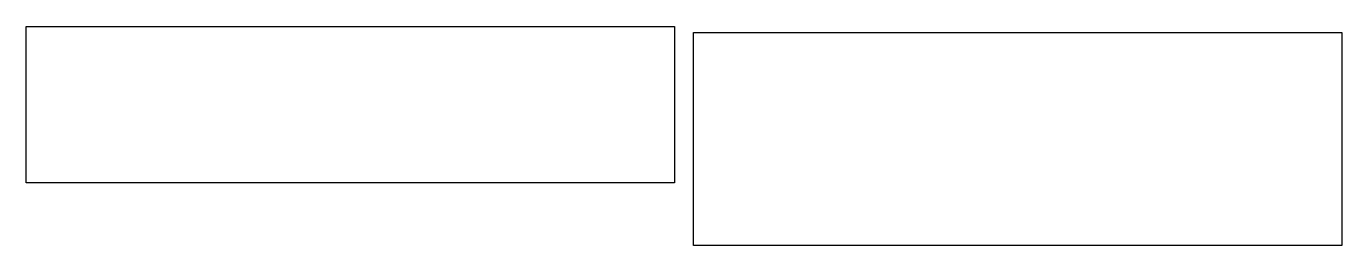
# Model space of a CAD drawing. Extents: x -345 to 169, y 88 to 173.
import ezdxf

# ---------------------------------------------------------------- set-up
doc = ezdxf.new("R2010")
doc.units = 0
doc.layers.get('0').update_dxf_attribs({"linetype": 'CONTINUOUS'})

msp = doc.modelspace()

# ---------------------------------------------------------------- linework, layer by layer
for p, q in [((-344.67, 112.12), (-344.67, 173.12)), ((-344.67, 173.12), (-91.67, 173.12)), ((-91.67, 173.12), (-91.67, 112.12)), ((-84.34, 87.66), (-84.34, 170.66)), ((-84.34, 170.66), (168.62, 170.66)), ((168.62, 170.66), (168.62, 87.66)), ((-91.67, 112.12), (-344.67, 112.12)), ((168.62, 87.66), (-84.34, 87.66))]:
    msp.add_line(p, q)

doc.saveas('drawing.dxf')
